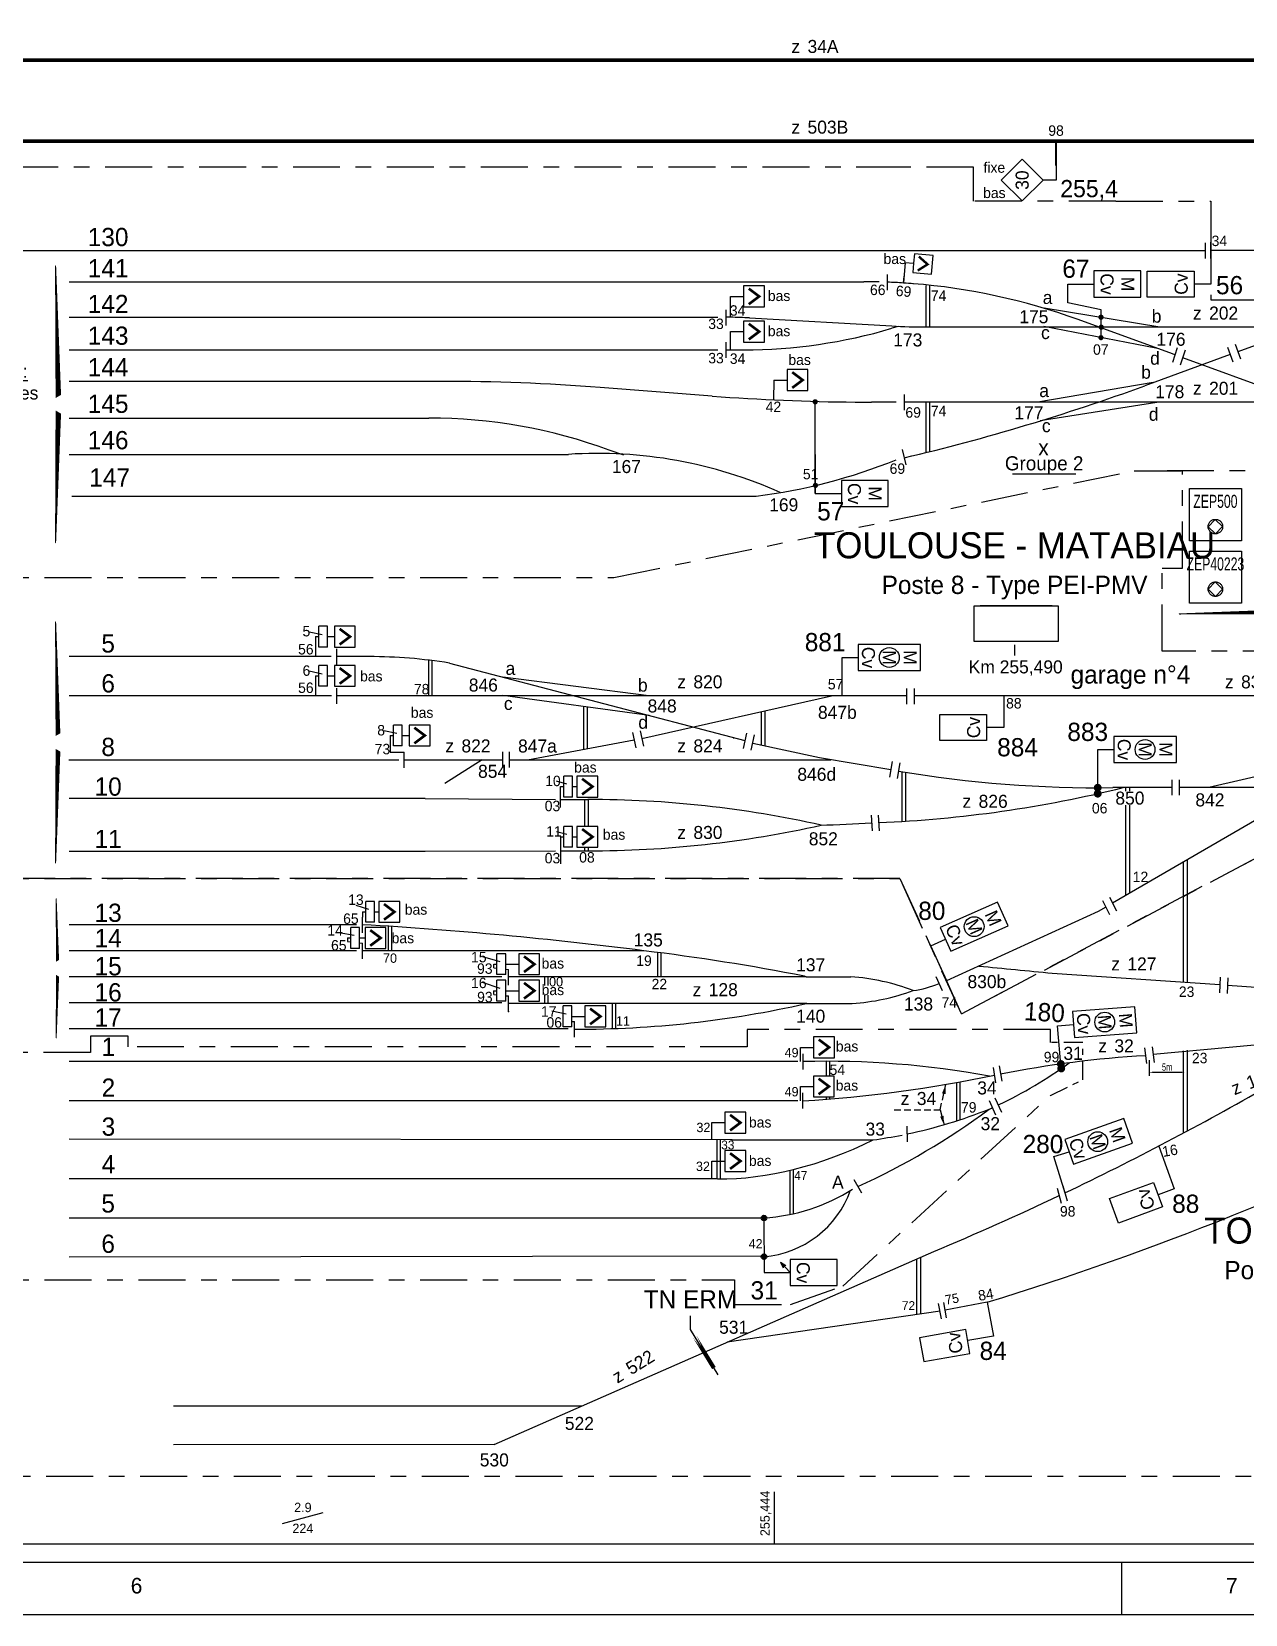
# Model space of a CAD drawing. Header units: metres. Extents: x 0 to 4410, y 0 to 594.
# Drawn here: x 1051 to 1283.7, y 0 to 303.5 of the extents above; entities that cross this region are included whole.
import ezdxf
from ezdxf.enums import TextEntityAlignment as Align

# ---------------------------------------------------------------- set-up
doc = ezdxf.new("R2010")
doc.units = ezdxf.units.M
doc.header["$PDSIZE"] = 1
for name, pattern in [('AXES', [36, 18, -6, 6, -6]), ('CACHE', [9.525, 6.35, -3.175]), ('CONTINU', [5000, 5000, 0])]:
    doc.linetypes.add(name, pattern=pattern)
doc.layers.get('DEFPOINTS').update_dxf_attribs({"linetype": 'CONTINU'})
for name, color, linetype in [('FORMAT', 7, 'Continuous'), ('PROFIL', 7, 'Continuous'), ('ptce', 7, 'CONTINU'), ('voies', 7, 'Continuous')]:
    doc.layers.add(name, color=color, linetype=linetype)
doc.layers.add('Pk invisible', color=250, linetype='Continuous', plot=False)
doc.styles.add('es_norme', font='es_isocp.shx')
doc.styles.add('ISO8C1', font='es_isocp.shx')
doc.styles.add('SIMPLEX', font='simplex', dxfattribs={"width": 0.7})
doc.dimstyles.get("Standard").update_dxf_attribs({"dimtxt": 0.18, "dimasz": 0.18, "dimexe": 0.18, "dimexo": 0.0625, "dimgap": 0.09, "dimtad": 0, "dimtih": 1, "dimtoh": 1, "dimdec": 4, "dimzin": 0, "dimdsep": 46, "dimtxsty": 'Standard', "dimcen": 0.09, "dimadec": 0, "dimazin": 0, "dimtfac": 1, "dimtdec": 4, "dimtofl": 0, "dimtmove": 0, "dimatfit": 3, "dimfxl": 1, "dimtolj": 1, "dimtzin": 0, "dimarcsym": 0})

# ---------------------------------------------------------------- blocks, each defined once
blk = doc.blocks.new('JOINT')
for p, q in [((-0.75, 1.5), (-0.75, -1.5)), ((0.75, 1.5), (0.75, -1.5))]:
    blk.add_line(p, q)
blk = doc.blocks.new('*D56')
at = {"layer": 'DEFPOINTS', "color": 0, "transparency": 16777216}
for p in [(1265.25, 106.39), (1272.14, 106.39), (1272.14, 103.94)]:
    blk.add_point(p, dxfattribs=at)
at = {"layer": 'Pk invisible', "color": 0, "lineweight": -2, "transparency": 16777216}
for p, q in [((1265.25, 106.29), (1265.25, 103.24)), ((1266.05, 103.94), (1271.34, 103.94))]:
    blk.add_line(p, q, dxfattribs=at)
at = {"layer": 'Pk invisible', "color": 0, "transparency": 16777216}
for points in [[(1266.05, 104.08), (1266.05, 103.81), (1265.25, 103.94)], [(1271.34, 104.08), (1271.34, 103.81), (1272.14, 103.94)]]:
    blk.add_solid(points, dxfattribs=at)
at = {"layer": 'Pk invisible', "color": 0, "transparency": 16777216, "insert": (1268.7, 104.94), "char_height": 1.4, "attachment_point": 5, "style": 'SIMPLEX'}
blk.add_mtext('\\A1;{\\Fc:/acad12/fonts/simplex;5m}', dxfattribs=at)
blk = doc.blocks.new('CHEVPH')
for p, q in [((-2, 6.5), (-2, 2.5)), ((2, 6.5), (-2, 6.5)), ((2, 2.5), (2, 6.5)), ((-2, 2.5), (0, 2.5)), ((0, 2.5), (2, 2.5)), ((0, 0), (0, 2.5))]:
    blk.add_line(p, q)
at = {"const_width": 0.5}
blk.add_lwpolyline([(-1.5, 3.5), (0, 5.5), (1.5, 3.5)], dxfattribs=at)
blk = doc.blocks.new('BAS')
at = {"linetype": 'CACHE', "style": 'ISO8C1'}
blk.add_text('bas', height=2, dxfattribs=at).set_placement((0, 0))
blk = doc.blocks.new('TIVD')
at = {"linetype": 'Continuous'}
for p, q in [((-4, 6.5), (0, 10.5)), ((0, 10.5), (4, 6.5)), ((0, 2.5), (-4, 6.5)), ((4, 6.5), (0, 2.5)), ((0, 0), (0, 2.5))]:
    blk.add_line(p, q, dxfattribs=at)
at = {"linetype": 'Continuous', "style": 'SIMPLEX', "width": 0.7}
blk.add_attdef('OOO', text='', height=2.5, dxfattribs=at).set_placement((0, 6.5), align=Align.MIDDLE)
blk = doc.blocks.new('nzone')
at = {"style": 'es_norme'}
blk.add_text('z', height=2.5, dxfattribs=at).set_placement((-1.78, 1.41))
blk.add_attdef('ZONE', (1.31, 1.41), '', height=2.5, dxfattribs=at)
blk = doc.blocks.new('FLSIG-DR')
at = {"linetype": 'Continuous'}
blk.add_lwpolyline([(2.12, -2.12, 0, 0.8, 0), (1.39, -1.39, 0, 0, 0), (0, 0, 0, 0, 0)], format="xyseb", dxfattribs=at)
blk = doc.blocks.new('zep')
for p, q in [((0, 10), (10, 10)), ((0, 0), (0, 10)), ((10, 10), (10, 0)), ((10, 0), (0, 0))]:
    blk.add_line(p, q)
at = {"linetype": 'CONTINU'}
blk.add_lwpolyline([(6.39, 2.72), (4.98, 4.09), (3.61, 2.68), (5.02, 1.31)], close=True, dxfattribs=at)
blk.add_circle((5, 2.7), 1.39, dxfattribs=at)
at = {"linetype": 'CONTINU', "style": 'ISO8C1', "width": 0.7}
blk.add_attdef('1L', text='', height=2.5, dxfattribs=at).set_placement((5, 6.29), align=Align.CENTER)
blk = doc.blocks.new('DECLIV1')
blk.add_line((-3.91, -1.05), (3.91, 1.05))
at = {"linetype": 'CONTINU', "style": 'ISO8C1', "flags": 1}
blk.add_attdef('PK', text='', height=1.8, dxfattribs=at).set_placement((0, 6.39), align=Align.MIDDLE)
at = {"color": 0, "linetype": 'Continuous', "style": 'ISO8C1'}
for tag, p in [('DECLI', (0, 2)), ('DISTANCE', (0, -2))]:
    blk.add_attdef(tag, text='', height=1.8, dxfattribs=at).set_placement(p, align=Align.MIDDLE)

msp = doc.modelspace()

# ---------------------------------------------------------------- hatches: boundary and pattern name
at = {"ltscale": 1.5}
h = msp.add_hatch(color=256, dxfattribs=at)
edge = h.paths.add_edge_path()
edge.add_arc((1191.411, 76.015), 0.521, 0, 360)
h = msp.add_hatch(color=256, dxfattribs=at)
edge = h.paths.add_edge_path()
edge.add_arc((1191.411, 68.583), 0.521, 0, 360)
h = msp.add_hatch(color=256)
h.paths.add_polyline_path([(1195.406, 66.712), (1195.611, 66.897), (1194.57, 67.544)])
h.paths.add_polyline_path([(1195.112, 66.445), (1195.406, 66.712), (1194.57, 67.544)])

# ---------------------------------------------------------------- linework, layer by layer
for p, q in [((1247.397, 277.804), (1247.397, 282.524)), ((1277.076, 261.063), (1277.076, 255.085)), ((1277.078, 262.349), (1277.078, 259.349)), ((1277.081, 260.008), (1277.081, 263.117)), ((1218.45, 259.242), (1220.092, 259.099)), ((1220.092, 259.099), (1219.945, 257.305)), ((1220.239, 260.893), (1220.092, 259.099)), ((1223.827, 260.599), (1220.239, 260.893)), ((1223.533, 257.011), (1223.827, 260.599)), ((1219.945, 257.305), (1223.533, 257.011)), ((1264.899, 252.585), (1264.899, 257.585)), ((1264.899, 257.585), (1273.899, 257.585)), ((1273.899, 257.585), (1273.899, 252.585)), ((1277.076, 255.085), (1273.899, 255.085)), ((1273.899, 252.585), (1264.899, 252.585)), ((1270.66, 242.883), (1269.729, 240.032)), ((1280.263, 242.991), (1281.316, 240.182)), ((1281.729, 243.541), (1282.782, 240.731)), ((1272.149, 242.397), (1271.217, 239.545)), ((1106.064, 185.482), (1106.064, 189.482)), ((1107.748, 185.482), (1107.748, 189.482)), ((1113.054, 189.482), (1109.054, 189.482)), ((1109.054, 189.482), (1109.054, 187.482)), ((1113.054, 185.482), (1113.054, 189.482)), ((1105.426, 187.482), (1106.064, 187.482)), ((1107.748, 187.482), (1109.054, 187.482)), ((1109.054, 187.482), (1109.054, 185.482)), ((1109.054, 185.482), (1113.054, 185.482)), ((1206.38, 183.484), (1209.458, 183.484)), ((1206.38, 176.157), (1206.38, 183.484)), ((1105.426, 179.956), (1106.064, 179.956)), ((1106.064, 177.956), (1106.064, 181.956)), ((1107.748, 177.956), (1107.748, 181.956)), ((1107.748, 179.956), (1109.054, 179.956)), ((1113.054, 181.956), (1109.054, 181.956)), ((1109.054, 181.956), (1109.054, 179.956)), ((1109.054, 179.956), (1109.054, 177.956)), ((1113.054, 177.956), (1113.054, 181.956)), ((1109.054, 177.956), (1113.054, 177.956)), ((1237.373, 176.157), (1237.373, 170.056)), ((1120.388, 166.525), (1120.388, 170.525)), ((1122.072, 166.525), (1122.072, 170.525)), ((1123.378, 170.525), (1123.378, 168.525)), ((1127.378, 170.525), (1123.378, 170.525)), ((1127.378, 166.525), (1127.378, 170.525)), ((1225.1, 172.556), (1234.1, 172.556)), ((1225.1, 167.556), (1225.1, 172.556)), ((1234.1, 172.556), (1234.1, 167.556)), ((1237.373, 170.056), (1234.1, 170.056)), ((1119.749, 168.525), (1120.388, 168.525)), ((1122.072, 168.525), (1123.378, 168.525)), ((1123.378, 168.525), (1123.378, 166.525)), ((1234.1, 167.556), (1225.1, 167.556)), ((1119.749, 165.312), (1122.398, 165.312)), ((1123.378, 166.525), (1127.378, 166.525)), ((1255.398, 165.837), (1258.475, 165.837)), ((1255.398, 157.372), (1255.398, 165.837)), ((1152.382, 158.73), (1153.018, 158.73)), ((1153.018, 156.73), (1153.018, 160.73)), ((1154.702, 156.73), (1154.702, 160.73)), ((1154.702, 158.73), (1155.538, 158.73)), ((1155.538, 160.728), (1155.538, 158.728)), ((1159.538, 160.728), (1155.538, 160.728)), ((1155.538, 158.728), (1155.538, 156.728)), ((1159.538, 156.728), (1159.538, 160.728)), ((1269.628, 160.055), (1269.628, 157.055)), ((1270.994, 160.055), (1270.994, 157.055)), ((1155.538, 156.728), (1159.538, 156.728)), ((1211.94, 153.27), (1212.126, 150.276)), ((1213.317, 153.231), (1213.503, 150.236)), ((1152.382, 149.087), (1153.018, 149.087)), ((1153.018, 147.087), (1153.018, 151.087)), ((1154.702, 147.087), (1154.702, 151.087)), ((1154.702, 149.087), (1155.538, 149.087)), ((1159.538, 151.085), (1155.538, 151.085)), ((1155.538, 151.085), (1155.538, 149.085)), ((1155.538, 149.085), (1155.538, 147.085)), ((1159.538, 147.085), (1159.538, 151.085)), ((1155.538, 147.085), (1159.538, 147.085)), ((1115.048, 132.708), (1115.048, 136.708)), ((1116.731, 132.708), (1116.731, 136.708)), ((1121.568, 136.706), (1117.568, 136.706)), ((1117.568, 136.706), (1117.568, 134.706)), ((1121.568, 132.706), (1121.568, 136.706)), ((1114.412, 134.708), (1115.048, 134.708)), ((1116.731, 134.708), (1117.568, 134.708)), ((1117.568, 134.706), (1117.568, 132.706)), ((1113.28, 132.247), (1058.188, 132.247)), ((1113.28, 132.247), (1108.618, 132.247)), ((1112.21, 127.708), (1112.21, 131.708)), ((1113.893, 127.708), (1113.893, 131.708)), ((1114.916, 131.708), (1114.916, 129.708)), ((1118.916, 131.708), (1114.916, 131.708)), ((1117.568, 132.706), (1121.568, 132.706)), ((1118.916, 127.708), (1118.916, 131.708)), ((1111.574, 129.708), (1112.21, 129.708)), ((1113.893, 129.708), (1114.916, 129.708)), ((1114.916, 129.708), (1114.916, 127.708)), ((1114.916, 127.708), (1118.916, 127.708)), ((1223.422, 128.175), (1226.227, 129.441)), ((1226.437, 121.497), (1223.422, 128.175)), ((1113.28, 127.262), (1058.188, 127.235)), ((1136.428, 127.247), (1114.415, 127.247)), ((1168.398, 127.247), (1125.914, 127.247)), ((1168.398, 127.247), (1139.128, 127.247)), ((1140.22, 122.671), (1140.22, 126.671)), ((1141.903, 122.671), (1141.903, 126.671)), ((1141.903, 124.671), (1144.403, 124.671)), ((1144.403, 126.671), (1144.403, 124.671)), ((1148.403, 126.671), (1144.403, 126.671)), ((1144.403, 124.671), (1144.403, 122.671)), ((1148.403, 122.671), (1148.403, 126.671)), ((1141.16, 122.247), (1058.188, 122.247)), ((1141.16, 122.247), (1138.917, 122.247)), ((1140.22, 117.583), (1140.22, 121.583)), ((1141.903, 117.583), (1141.903, 121.583)), ((1199.484, 122.271), (1142.437, 122.271)), ((1199.484, 122.271), (1142.437, 122.271)), ((1144.403, 122.671), (1148.403, 122.671)), ((1144.403, 121.583), (1144.403, 119.583)), ((1148.403, 121.583), (1144.403, 121.583)), ((1148.403, 117.583), (1148.403, 121.583)), ((1139.584, 119.583), (1140.22, 119.583)), ((1141.903, 119.583), (1144.403, 119.583)), ((1144.403, 119.583), (1144.403, 117.583)), ((1141.16, 117.248), (1058.188, 117.248)), ((1144.403, 117.583), (1148.403, 117.583)), ((1152.888, 112.661), (1152.888, 116.661)), ((1154.571, 112.661), (1154.571, 116.661)), ((1247.693, 112.833), (1250.757, 113.111)), ((1248.408, 104.667), (1247.693, 112.833)), ((1153.866, 112.249), (1058.188, 112.249)), ((1198.411, 105.982), (1198.411, 108.729)), ((1197.911, 105.982), (1058.188, 105.982)), ((1235.359, 104.882), (1235.793, 101.913)), ((1236.503, 105.199), (1236.997, 102.24)), ((1198.381, 98.482), (1198.381, 101.229)), ((1197.881, 98.482), (1058.188, 98.482)), ((1234.612, 98.538), (1235.809, 95.787)), ((1235.684, 99.036), (1236.936, 96.31)), ((1181.411, 90.984), (1181.411, 94.284)), ((1185.293, 90.982), (1058.188, 91.093)), ((1246.974, 87.784), (1249.911, 88.703)), ((1267.095, 89.794), (1270.038, 81.585)), ((1181.411, 83.482), (1181.411, 86.924)), ((1249.163, 80.791), (1246.974, 87.784)), ((1182.491, 83.482), (1058.188, 83.482)), ((1248.692, 82.198), (1249.55, 79.323)), ((1257.65, 79.735), (1266.107, 82.814)), ((1266.107, 82.814), (1267.818, 78.116)), ((1247.596, 81.741), (1248.396, 78.85)), ((1259.361, 75.037), (1257.65, 79.735)), ((1270.038, 81.585), (1266.962, 80.465)), ((1190.803, 75.982), (1058.188, 75.982)), ((1267.818, 78.116), (1259.361, 75.037)), ((1191.429, 68.685), (1058.188, 68.519)), ((1194.57, 67.544), (1195.112, 66.445)), ((1194.57, 67.544), (1195.611, 66.897)), ((1156.465, 39.943), (1078.188, 39.943)), ((1139.695, 32.578), (1078.188, 32.487))]:
    msp.add_line(p, q)
at = {"linetype": 'Continuous'}
for p, q in [((1247.407, 282.524), (1247.407, 275.024)), ((948.411, 261.527), (1276.083, 261.527)), ((1276.083, 260.014), (1276.083, 263.014)), ((1277.083, 261.589), (1301.662, 261.589)), ((1218.45, 259.242), (1218.178, 255.309)), ((1058.188, 255.538), (1210.536, 255.538)), ((1215.106, 253.947), (1215.106, 256.947)), ((1218.175, 255.295), (1218.278, 256.582)), ((1218.178, 255.304), (1218.178, 255.295)), ((1249.682, 251.496), (1249.682, 255.101)), ((1249.682, 255.101), (1254.682, 255.101)), ((1184.177, 247.157), (1184.177, 250.157)), ((1184.996, 248.725), (1184.996, 250.031)), ((1267.281, 246.852), (1245.13, 250.446)), ((1256.041, 250.12), (1249.682, 251.496)), ((1256.056, 244.811), (1256.056, 250.125)), ((1058.188, 248.744), (1182.577, 248.744)), ((1188.626, 248.587), (1215.898, 247.058)), ((1217.148, 246.967), (1215.939, 246.608)), ((1222.616, 246.87), (1295.936, 246.87)), ((1266.888, 242.706), (1245.045, 246.951)), ((1269.739, 241.683), (1251.627, 248.284)), ((1295.185, 246.858), (1282.26, 242.123)), ((1184.177, 240.955), (1184.177, 243.955)), ((1184.996, 242.48), (1184.996, 243.84)), ((1184.996, 242.48), (1184.996, 243.786)), ((1058.188, 242.48), (1182.577, 242.48)), ((1184.177, 242.48), (1184.996, 242.48)), ((1184.996, 242.48), (1187.502, 242.48)), ((1280.79, 241.585), (1264.443, 235.597)), ((1270.212, 241.51), (1269.739, 241.683)), ((1295.085, 232.445), (1271.684, 240.974)), ((1129.49, 236.428), (1058.188, 236.428)), ((1181.465, 233.619), (1160.027, 235.261)), ((1193.33, 236.687), (1193.233, 232.892)), ((1218.331, 230.925), (1218.331, 233.925)), ((1266.039, 236.202), (1243.929, 232.461)), ((1201.249, 214.911), (1201.249, 232.48)), ((1216.731, 232.452), (1212.001, 232.452)), ((1295.686, 232.452), (1218.331, 232.452)), ((1266.731, 232.396), (1244.34, 228.882)), ((1058.188, 229.407), (1127.15, 229.407)), ((1058.188, 222.441), (1153.931, 222.441)), ((1164.546, 222.253), (1161.727, 223.239)), ((1217.932, 223.371), (1218.617, 220.45)), ((1239.043, 218.72), (1251.172, 218.72)), ((1200.327, 217.982), (1200.327, 217.982)), ((1058.702, 214.437), (1189.897, 214.437)), ((1231.697, 193.411), (1247.787, 193.411)), ((1231.697, 186.567), (1231.697, 193.411)), ((1246.638, 193.411), (1232.846, 193.411)), ((1247.787, 193.411), (1247.787, 186.567)), ((1106.689, 187.842), (1104.179, 188.373)), ((1107.748, 189.482), (1106.064, 189.482)), ((1105.426, 187.482), (1105.426, 183.657)), ((1107.748, 185.482), (1106.064, 185.482)), ((1109.508, 182.135), (1109.508, 185.135)), ((1247.787, 186.567), (1231.697, 186.567)), ((1239.436, 185.911), (1239.436, 183.873)), ((1108.444, 183.657), (1058.188, 183.657)), ((1115.734, 183.657), (1109.552, 183.657)), ((1131.135, 182.407), (1187.758, 167.58)), ((1106.689, 180.316), (1104.179, 180.846)), ((1105.426, 179.956), (1105.426, 176.13)), ((1107.748, 181.956), (1106.064, 181.956)), ((1169.313, 176.161), (1141.363, 179.724)), ((1108.488, 176.157), (1058.188, 176.157)), ((1107.748, 177.956), (1106.064, 177.956)), ((1218.703, 176.157), (1109.497, 176.157)), ((1109.508, 174.608), (1109.508, 177.608)), ((1109.508, 174.608), (1109.508, 177.608)), ((1169.398, 172.387), (1141.363, 176.168)), ((1218.703, 176.157), (1164.1, 176.157)), ((1167.991, 167.937), (1204.354, 176.157)), ((1167.991, 167.937), (1204.354, 176.157)), ((1289.153, 176.157), (1220.238, 176.157)), ((1122.072, 170.525), (1120.388, 170.525)), ((1121.013, 168.885), (1118.503, 169.415)), ((1119.749, 168.525), (1119.749, 165.312)), ((1146.049, 163.872), (1166.515, 167.664)), ((1185.571, 168.035), (1185.605, 168.027)), ((1314.023, 168.762), (1258.246, 136.39)), ((1122.072, 166.525), (1120.388, 166.525)), ((1122.409, 162.323), (1122.409, 165.323)), ((1122.409, 162.323), (1122.409, 165.323)), ((1137.389, 163.89), (1130.252, 159.296)), ((1141.311, 162.371), (1141.311, 165.371)), ((1142.619, 162.371), (1142.619, 165.371)), ((1309.591, 166.189), (1276.728, 158.559)), ((1058.127, 163.868), (1121.378, 163.871)), ((1122.409, 163.871), (1141.311, 163.871)), ((1122.409, 163.871), (1141.311, 163.871)), ((1142.619, 163.871), (1204.256, 163.871)), ((1173.438, 163.871), (1204.256, 163.871)), ((1153.643, 159.186), (1151.631, 159.752)), ((1152.382, 154.724), (1152.382, 158.73)), ((1154.702, 160.73), (1153.018, 160.73)), ((1269.628, 158.527), (1258.29, 158.527)), ((1313.693, 158.527), (1271.005, 158.527)), ((1126.42, 156.455), (1151.455, 156.278)), ((1152.382, 156.274), (1157.627, 156.244)), ((1154.702, 156.73), (1153.018, 156.73)), ((1153.643, 149.544), (1151.633, 150.074)), ((1152.382, 149.087), (1152.382, 143.934)), ((1154.702, 151.087), (1153.018, 151.087)), ((1126.42, 146.353), (1151.455, 146.386)), ((1126.42, 146.353), (1151.455, 146.386)), ((1152.382, 146.39), (1157.627, 146.42)), ((1154.702, 147.087), (1153.018, 147.087)), ((1157.063, 146.391), (1157.063, 147.068)), ((1157.767, 146.392), (1157.767, 147.068)), ((1116.731, 136.708), (1115.048, 136.708)), ((1115.673, 135.164), (1113.231, 135.924)), ((1114.412, 134.708), (1114.415, 133.702)), ((1114.415, 130.702), (1114.415, 133.702)), ((1256.946, 135.635), (1255.483, 134.786)), ((1112.835, 130.164), (1109.939, 130.694)), ((1113.893, 131.708), (1112.21, 131.708)), ((1116.731, 132.708), (1115.048, 132.708)), ((1111.574, 129.708), (1111.585, 129.007)), ((1113.893, 127.708), (1112.21, 127.708)), ((1114.415, 125.702), (1114.415, 128.702)), ((1140.845, 125.127), (1137.519, 126.056)), ((1139.595, 123.97), (1139.595, 124.67)), ((1139.595, 124.67), (1140.22, 124.67)), ((1141.903, 126.671), (1140.22, 126.671)), ((1141.903, 122.671), (1140.22, 122.671)), ((1141.903, 121.583), (1140.22, 121.583)), ((1142.426, 120.665), (1142.426, 123.665)), ((1199.484, 122.271), (1199.16, 122.364)), ((1199.484, 122.271), (1199.16, 122.364)), ((1199.485, 122.268), (1208.089, 122.268)), ((1246.693, 122.961), (1278.798, 120.75)), ((1140.845, 120.04), (1137.458, 121.132)), ((1139.595, 118.883), (1139.595, 119.583)), ((1142.426, 115.577), (1142.426, 118.577)), ((1280.295, 120.647), (1325.236, 117.553)), ((1141.903, 117.583), (1140.22, 117.583)), ((1199.602, 117.124), (1142.426, 117.124)), ((1199.602, 117.124), (1142.426, 117.124)), ((1153.513, 115.118), (1150.76, 115.648)), ((1154.571, 116.661), (1152.888, 116.661)), ((1199.578, 117.145), (1208.325, 117.145)), ((1154.571, 112.661), (1152.888, 112.661)), ((1155.093, 110.656), (1155.093, 113.656)), ((1305.706, 111.059), (1266.04, 107.342)), ((1139.695, 32.578), (1223.974, 69.591)), ((1225.178, 58.128), (1184.334, 52.182)), ((1225.447, 56.683), (1224.898, 59.632)), ((1226.43, 56.866), (1225.881, 59.815)), ((1234.217, 59.869), (1226.16, 58.317)), ((1182.609, 45.919), (1177.312, 54.603))]:
    msp.add_line(p, q, dxfattribs=at)
at = {"linetype": 'CONTINU'}
for p, q in [((1198.911, 104.482), (1198.911, 107.482)), ((1198.881, 96.982), (1198.881, 99.982)), ((1218.905, 90.584), (1218.84, 93.583)), ((1185.293, 90.982), (1185.267, 90.982)), ((1185.267, 90.982), (1212.348, 90.982)), ((1210.143, 80.734), (1208.679, 83.352))]:
    msp.add_line(p, q, dxfattribs=at)
at = {"linetype": 'CACHE', "ltscale": 0.2}
for p, q in [((1225.199, 96.752), (1226.284, 101.617)), ((1216.387, 96.752), (1225.199, 96.752)), ((1225.199, 96.752), (1225.933, 93.895))]:
    msp.add_line(p, q, dxfattribs=at)
at = {"ltscale": 1.5}
msp.add_line((1196.432, 65.526), (1194.57, 67.544), dxfattribs=at)
at = {"linetype": 'AXES'}
msp.add_line((1177.312, 54.603), (1177.312, 57.212), dxfattribs=at)
for points, const_width in [([(971.911, 298), (1339.411, 298)], 0.7), ([(973.411, 282.524), (1299.785, 282.524)], 0.7), ([(1221.099, 260.371), (1222.783, 258.879), (1220.878, 257.68)], 0.45), ([(1110.054, 188.982), (1112.054, 187.482), (1110.054, 185.982)], 0.5), ([(1110.054, 181.456), (1112.054, 179.956), (1110.054, 178.456)], 0.5), ([(1124.378, 170.025), (1126.378, 168.525), (1124.378, 167.025)], 0.5), ([(1156.538, 160.228), (1158.538, 158.728), (1156.538, 157.228)], 0.5), ([(1156.538, 150.585), (1158.538, 149.085), (1156.538, 147.585)], 0.5), ([(1118.568, 136.206), (1120.568, 134.706), (1118.568, 133.206)], 0.5), ([(1115.916, 131.208), (1117.916, 129.708), (1115.916, 128.208)], 0.5), ([(1145.403, 126.171), (1147.403, 124.671), (1145.403, 123.171)], 0.5), ([(1145.403, 121.083), (1147.403, 119.583), (1145.403, 118.083)], 0.5)]:
    msp.add_lwpolyline(points, dxfattribs=dict(const_width=const_width))
at = {"linetype": 'AXES', "ltscale": 0.5}
for points in [[(1258.865, 271.01), (1258.865, 271.01), (1231.585, 271.01), (1231.585, 277.525), (1218.114, 277.525), (1218.114, 277.525), (877.045, 277.525), (877.045, 212.156)], [(1258.865, 271.01), (1277.083, 271.01), (1277.083, 252.051), (1298.317, 252.051), (1298.317, 236.67), (1295.686, 236.67), (1295.686, 219.295), (1267.935, 219.295)], [(1993.417, 229.198), (1683.445, 229.198), (1683.445, 158.298), (1640.921, 158.298), (1640.921, 229.198), (1547.311, 229.198), (1350.796, 105.258), (1350.796, 26.431), (945.479, 26.431)], [(945.479, 198.825), (1162.603, 198.825), (1262.409, 219.295), (1271.627, 219.295)], [(1310.204, 184.672), (1267.744, 184.672), (1267.744, 200.593), (1271.627, 200.593), (1271.627, 219.295)], [(945.479, 141.105), (1217.483, 141.105), (1229.254, 115.143), (1291.295, 147.955), (1395.368, 148.583), (1426.816, 166.286)], [(1395.368, 148.583), (1395.368, 148.583), (1291.295, 147.955), (1229.254, 115.143), (1217.483, 141.105), (945.479, 141.105)], [(1246.326, 109.682), (1246.326, 112.175), (1188.205, 112.175), (1188.205, 108.807), (1069.506, 108.807), (1069.506, 110.897), (1062.302, 110.897), (1062.302, 107.762), (945.479, 107.762)], [(945.479, 64.176), (1185.767, 64.176), (1185.767, 59.438), (1196.475, 59.438), (1206.5, 62.924), (1246.326, 99.503)]]:
    msp.add_lwpolyline(points, dxfattribs=at)
at = {"linetype": 'Continuous'}
for points in [[(1254.682, 252.601), (1263.682, 252.601), (1263.682, 257.601), (1254.682, 257.601)], [(1206.249, 212.411), (1215.249, 212.411), (1215.249, 217.411), (1206.249, 217.411)], [(1209.44, 180.984), (1221.44, 180.984), (1221.44, 185.984), (1209.44, 185.984)], [(1258.475, 163.337), (1270.475, 163.337), (1270.475, 168.337), (1258.475, 168.337)], [(1227.241, 127.156), (1238.209, 132.026), (1236.18, 136.596), (1225.212, 131.726)], [(1250.95, 110.618), (1262.914, 111.541), (1262.53, 116.526), (1250.565, 115.604)], [(1250.742, 86.345), (1262.059, 90.335), (1260.397, 95.051), (1249.08, 91.061)], [(1230.11, 54.607), (1221.246, 53.052), (1222.044, 48.469), (1230.909, 50.024)]]:
    msp.add_lwpolyline(points, close=True, dxfattribs=at)
for points, const_width in [([(1255.777, 248.739, 1), (1256.277, 248.739, 1)], 0.5), ([(1255.82, 246.83, 1), (1256.32, 246.83, 1)], 0.5), ([(1255.777, 244.82, 1), (1256.277, 244.82, 1)], 0.5), ([(1201.477, 232.513, -1), (1200.977, 232.513, -1)], 0.5), ([(1201.52, 216.495, -1), (1201.02, 216.495, -1)], 0.5), ([(1255.023, 158.51, 1), (1255.773, 158.51, 1)], 0.75), ([(1255.023, 157.372, 1), (1255.773, 157.372, 1)], 0.75), ([(1247.957, 105.533, 1), (1248.707, 105.533, 1)], 0.75), ([(1248.033, 104.667, 1), (1248.783, 104.667, 1)], 0.75)]:
    msp.add_lwpolyline(points, format="xyb", close=True, dxfattribs=dict(at, const_width=const_width))
for points in [[(1201.249, 222.411), (1201.249, 214.911), (1206.249, 214.911)], [(1255.483, 134.786), (1226.394, 121.466)], [(1111.585, 129.007), (1112.21, 128.939)], [(1113.893, 128.758), (1114.415, 128.702)], [(1139.595, 123.97), (1140.22, 123.903)], [(1141.903, 123.721), (1142.426, 123.665)], [(1139.595, 118.883), (1140.22, 118.816)], [(1141.903, 118.634), (1142.426, 118.578)], [(1154.571, 113.712), (1155.093, 113.656)], [(1234.217, 59.869), (1235.402, 53.35), (1230.477, 52.486)]]:
    msp.add_lwpolyline(points, dxfattribs=at)
msp.add_lwpolyline([(1269.469, 194.426, 0, 0, 0), (1270.969, 191.828, 0.2, 1.2, 0), (1299.686, 192.428, 0, 0, 0), (1301.186, 189.83, 0, 0, 0), (1302.686, 192.428, 1.2, 0.2, 0), (1331.402, 191.828, 0, 0, 0), (1332.902, 194.426, 0, 0, 0)], format="xyseb", dxfattribs=at)
for points in [[(1189.274, 167.068), (1202.038, 164.322), (1215.714, 161.99)], [(1126.42, 156.455), (1058.188, 156.455)], [(1058.188, 146.353), (1126.42, 146.353)]]:
    msp.add_lwpolyline(points)
at = {"linetype": 'AXES', "ltscale": 0.2}
msp.add_lwpolyline([(1246.326, 99.503), (1252.512, 102.469), (1252.512, 109.682), (1246.326, 109.682)], dxfattribs=at)
at = {"linetype": 'CACHE'}
for points in [[(1226.284, 101.617, 0, 0.7, 0), (1225.874, 99.83, 0.7, 0.7, 0)], [(1225.933, 93.895, 0, 0.7, 0), (1225.515, 95.524, 0.7, 0.7, 0)]]:
    msp.add_lwpolyline(points, format="xyseb", dxfattribs=at)
at = {"linetype": 'CONTINU', "ltscale": 0.5}
msp.add_lwpolyline([(1191.411, 76.015), (1191.437, 65.531), (1196.437, 65.531)], dxfattribs=at)
msp.add_lwpolyline([(1196.437, 63.031), (1205.437, 63.031), (1205.437, 68.031), (1196.437, 68.031)], close=True, dxfattribs=at)
at = {"linetype": 'Continuous', "const_width": 0.8}
msp.add_lwpolyline([(1178.116, 53.286), (1181.805, 47.237), (1178.116, 53.286)], dxfattribs=at)
at = {"linetype": 'Continuous'}
for centre in [(1215.44, 183.484), (1264.475, 165.837), (1231.711, 131.876), (1256.739, 113.572), (1255.4, 90.638)]:
    msp.add_circle(centre, 1.9, dxfattribs=at)
at = {"ltscale": 1.5}
for centre in [(1191.411, 76.015), (1191.411, 68.583)]:
    msp.add_circle(centre, 0.521, dxfattribs=at)
at = {"linetype": 'Continuous'}
for centre, radius, start, end in [((1210.536, 135.538), 120, 88.58198, 90), ((1210.536, 135.538), 120, 86.34908, 87.81765), ((1167.884, -498.597), 755.568, 86.036938, 86.183347), ((1210.536, 135.538), 120, 69.97521, 85.50392), ((1183.028, 148.744), 100, 88.87218, 89.34146), ((1183.028, 148.744), 100, 86.79098, 88.87218), ((1187.502, 342.48), 100, 270, 286.52078), ((1222.616, 366.87), 120, 266.79098, 270), ((1129.49, -163.572), 400, 85.62173, 90), ((1124.375, 619.3), 408.469, 283.29459, 290.05424), ((1212.001, 632.452), 400, 265.62173, 269.55264), ((1212.001, 632.452), 400, 269.55264, 269.96505), ((1212.001, 632.452), 400, 269.96505, 270), ((1127.15, 129.407), 100, 69.77133, 90), ((1159.437, 136.738), 85.88, 65.87022, 93.67578), ((1177.005, 319.268), 105.621, 277.01111, 292.11357), ((1115.752, 88.355), 95.301, 80.71136, 90.01062), ((1255.521, 389.086), 230.576, 260.43766, 270.68811), ((1203.947, 385.783), 234.134, 272.31458, 283.92871), ((1157.948, -47.327), 203.571, 77.38763, 90.09038), ((1157.948, -47.327), 203.571, 77.38763, 90.09038), ((1193.533, 443.642), 292.446, 271.70856, 273.62681), ((1157.948, 349.991), 203.571, 269.90962, 282.61237), ((1157.948, 349.991), 203.571, 269.90962, 282.61237), ((1068.032, -662.444), 796.044, 82.756825, 86.659655), ((1118.146, -288.618), 418.891, 78.84864, 83.10991), ((1118.146, -288.618), 418.891, 78.84864, 83.10991), ((1205.061, 80.49), 41.887, 69.08119, 85.85409), ((1857.633, 6581.174), 6487.047, 264.4709437, 264.5959621), ((1205.657, 158.658), 41.599, 273.67799, 290.19413), ((1155.684, 309.863), 197.653, 269.81515, 282.80338), ((1155.684, 309.863), 197.653, 269.81515, 282.80338), ((1007.112, 588.565), 562.462, 295.48251, 299.95519), ((1064.727, 614.567), 580.014, 286.990749, 296.831551), ((1189.768, 87.929), 19.415, 274.85528, 340.08198), ((1007.112, 588.565), 562.462, 292.67841, 295.35771)]:
    msp.add_arc(centre, radius, start, end, dxfattribs=at)
for centre, radius, start, end in [((1217.515, 138.509), 19.058, 277.54404, 293.03951), ((1276.034, -94.048), 201.494, 93.26553, 101.23593), ((1203.599, -64.457), 170.504, 79.51584, 91.57553), ((1200.089, 174.286), 84.743, 295.3041, 306.02472), ((1200.089, 174.286), 84.743, 294.03395, 294.48458), ((1152.357, 207.651), 137.959, 294.42884, 306.59584), ((1189.154, 111.768), 35.824, 273.61192, 302.50179)]:
    msp.add_arc(centre, radius, start, end)
for centre, major_axis, ratio, start_param, end_param in [((1214.142, 200.177), (153.626, 31.461), 0.6320637, 4.4849888, 4.7224771), ((1192.976, 209.852), (-29.745, 116.835), 0.887997, 3.1046815, 3.2583376), ((1192.976, 209.852), (-29.745, 116.835), 0.887997, 3.0428493, 3.0951909), ((1204.286, 165.245), (45.695, 75.295), 0.6975002, 3.5391801, 3.9736891)]:
    msp.add_ellipse(centre, major_axis=major_axis, ratio=ratio, start_param=start_param, end_param=end_param)
at = {"linetype": 'ByBlock'}
msp.add_point((1142.426, 115.577), dxfattribs=at)
at = {"layer": 'FORMAT', "linetype": 'Continuous', "ltscale": 0.8}
msp.add_line((1260, 0), (1260, 10), dxfattribs=at)
for points in [[(0, 0), (4410, 0), (4410, 594), (0, 594)], [(10, 10), (4400, 10), (4400, 584), (10, 584)]]:
    msp.add_lwpolyline(points, close=True, dxfattribs=at)
at = {"layer": 'Pk invisible', "linetype": 'Continuous'}
for p, q in [((1222.476, 246.87), (1222.476, 254.832)), ((1223.18, 246.87), (1223.18, 254.832)), ((1222.476, 222.786), (1222.476, 232.452)), ((1223.18, 222.961), (1223.18, 232.452)), ((1127.17, 176.157), (1127.17, 182.97)), ((1127.809, 176.157), (1127.809, 182.891)), ((1156.886, 165.879), (1156.886, 174.075)), ((1157.589, 166.01), (1157.589, 173.98)), ((1190.908, 166.78), (1190.908, 173.117)), ((1191.611, 166.634), (1191.611, 173.276)), ((1217.935, 152.032), (1217.935, 161.594)), ((1218.639, 152.084), (1218.639, 161.479)), ((1260.774, 157.861), (1260.774, 158.527)), ((1261.539, 157.861), (1261.539, 158.527)), ((1157.063, 151.068), (1157.063, 156.247)), ((1157.767, 151.068), (1157.767, 156.244)), ((1260.774, 137.857), (1260.774, 155.145)), ((1261.539, 138.301), (1261.539, 155.145)), ((1271.819, 121.231), (1271.819, 144.267)), ((1272.585, 121.178), (1272.585, 144.712)), ((1119.398, 127.247), (1119.398, 131.941)), ((1120.037, 127.247), (1120.037, 131.899)), ((1171.034, 122.271), (1171.034, 126.921)), ((1171.673, 122.271), (1171.673, 126.841)), ((1149.396, 120.616), (1149.396, 122.271)), ((1150.035, 120.616), (1150.035, 122.271)), ((1149.396, 117.124), (1149.396, 118.741)), ((1150.035, 117.124), (1150.035, 118.741)), ((1162.374, 112.331), (1162.367, 117.124)), ((1163.01, 112.354), (1163.005, 117.124)), ((1271.819, 92.285), (1271.819, 108.074)), ((1272.585, 92.695), (1272.585, 108.168)), ((1203.411, 103.229), (1203.411, 106.047)), ((1204.05, 103.229), (1204.05, 106.046)), ((1228.411, 94.656), (1228.411, 101.992)), ((1229.05, 94.864), (1229.05, 102.109)), ((1203.411, 98.783), (1203.411, 99.229)), ((1204.05, 98.833), (1204.05, 99.229)), ((1182.411, 83.482), (1182.411, 90.987)), ((1183.05, 83.483), (1183.05, 90.987)), ((1196.411, 76.686), (1196.411, 85.149)), ((1197.05, 76.825), (1197.05, 85.304)), ((1220.747, 57.483), (1220.747, 68.174)), ((1221.513, 57.594), (1221.513, 68.51))]:
    msp.add_line(p, q, dxfattribs=at)
at = {"layer": 'PROFIL', "linetype": 'Continuous'}
for p, q in [((1193.407, 13.5), (1193.407, 23.5)), ((141.967, 13.5), (2552.917, 13.5))]:
    msp.add_line(p, q, dxfattribs=at)
at = {"layer": 'ptce', "linetype": 'Continuous'}
for p, q in [((1184.996, 248.725), (1184.996, 252.725)), ((1184.996, 242.48), (1184.996, 245.98))]:
    msp.add_line(p, q, dxfattribs=at)
for points in [[(1058.188, 203.932, 0, 0, 0), (1055.59, 205.432, 0.2, 1.064, 0), (1056.122, 230.544, 0, 0, 0), (1053.524, 232.044, 0, 0, 0), (1056.122, 233.544, 1.064, 0.2, 0), (1055.59, 258.656, 0, 0, 0), (1058.188, 260.156, 0, 0, 0)], [(1058.188, 142.503, 0, 0, 0), (1055.59, 144.003, 0.2, 0.928, 0), (1056.054, 165.697, 0, 0, 0), (1053.456, 167.197, 0, 0, 0), (1056.054, 168.697, 0.928, 0.2, 0), (1055.59, 190.391, 0, 0, 0), (1058.188, 191.891, 0, 0, 0)], [(1058.188, 109.046, 0, 0, 0), (1055.694, 110.486, 0.2, 0.576, 0), (1055.982, 122.445, 0, 0, 0), (1053.488, 123.885, 0, 0, 0), (1055.982, 125.325, 0.576, 0.2, 0), (1055.694, 137.284, 0, 0, 0), (1058.188, 138.723, 0, 0, 0)]]:
    msp.add_lwpolyline(points, format="xyseb", dxfattribs=at)
at = {"layer": 'voies', "linetype": 'Continuous'}
msp.add_line((1277.083, 260.014), (1277.083, 263.014), dxfattribs=at)

# ---------------------------------------------------------------- block references
for p, values in [((1198.449, 298), {'ZONE': '34A'}), ((1198.449, 282.524), {'ZONE': '503B'}), ((1275.441, 246.87), {'ZONE': '202'}), ((1275.441, 232.452), {'ZONE': '201'}), ((1176.565, 176.157), {'ZONE': '820'}), ((1281.571, 176.157), {'ZONE': '832'}), ((1132.098, 163.871), {'ZONE': '822'}), ((1176.565, 163.871), {'ZONE': '824'}), ((1231.25, 153.246), {'ZONE': '826'}), ((1176.565, 147.273), {'ZONE': '830'}), ((1259.764, 122.061), {'ZONE': '127'}), ((1179.504, 117.124), {'ZONE': '128'}), ((1257.283, 106.346), {'ZONE': '32'}), ((1219.401, 96.261), {'ZONE': '34'})]:
    msp.add_blockref('nzone', p).add_auto_attribs(values)
ref = msp.add_blockref('TIVD', (1247.407, 275.024), dxfattribs=dict(rotation=90))
ref.add_attrib('OOO', '30', dxfattribs={"linetype": 'CONTINU', "height": 2.5, "rotation": 90, "style": 'es_norme'}).set_placement((1240.907, 275.024), align=Align.MIDDLE)
at = {"linetype": 'Continuous'}
for p in [(1214.333, 258.931), (1196.088, 239.567)]:
    msp.add_blockref('BAS', p, dxfattribs=at)
for name, p, rotation in [('CHEVPH', (1193.33, 236.687), 270), ('FLSIG-DR', (1209.458, 183.484), 259.2658612433091), ('FLSIG-DR', (1209.458, 183.484), 290.7382905988866), ('FLSIG-DR', (1258.475, 165.837), 259.2658612433091), ('FLSIG-DR', (1258.475, 165.837), 290.7382905988866), ('CHEVPH', (1154.571, 114.661), 270)]:
    msp.add_blockref(name, p, dxfattribs=dict(at, rotation=rotation))
at = {"linetype": 'Continuous', "xscale": -1}
for rotation in [280.7341387566902, 249.2617094011128]:
    msp.add_blockref('FLSIG-DR', (1206.249, 214.911), dxfattribs=dict(at, rotation=rotation))
at = {"linetype": 'Continuous'}
for p, values in [((1272.962, 205.887), {'1L': 'ZEP500'}), ((1272.962, 193.887), {'1L': 'ZEP40223'})]:
    msp.add_blockref('zep', p, dxfattribs=at).add_auto_attribs(values)
for name, p in [('JOINT', (1219.469, 176.048)), ('BAS', (1205.19, 107.926)), ('BAS', (1205.16, 100.426)), ('BAS', (1188.524, 93.358)), ('BAS', (1188.524, 85.999))]:
    msp.add_blockref(name, p)
at = {"xscale": -1}
for p, rotation in [((1167.258, 167.779), 12.54326690974119), ((1257.663, 135.88), 26.84753288752429), ((1225.659, 121.275), 23.90440398341273)]:
    msp.add_blockref('JOINT', p, dxfattribs=dict(at, rotation=rotation))
for name, p, rotation in [('JOINT', (1188.478, 167.362), 347.4567330902588), ('JOINT', (1216.489, 161.906), 350.0196730115636), ('JOINT', (1279.542, 120.617), 357.0550185718052), ('CHEVPH', (1198.411, 108.729), 270), ('JOINT', (1265.3, 107.213), 7.209288568268742), ('CHEVPH', (1198.381, 101.229), 270), ('CHEVPH', (1181.411, 94.284), 270), ('CHEVPH', (1181.411, 86.924), 270)]:
    msp.add_blockref(name, p, dxfattribs=dict(rotation=rotation))
for p, rotation, values in [((1283.772, 98.856), 21.126409526137, {'ZONE': '180'}), ((1165.565, 43.939), 31.67898717474644, {'ZONE': '522'})]:
    msp.add_blockref('nzone', p, dxfattribs=dict(rotation=rotation)).add_auto_attribs(values)
at = {"layer": 'PROFIL', "linetype": 'Continuous'}
msp.add_blockref('DECLIV1', (1103.004, 18.5), dxfattribs=at).add_auto_attribs({'DECLI': '2.9', 'DISTANCE': '224'})
at = {"layer": 'ptce', "linetype": 'Continuous', "rotation": 270}
for p in [(1184.996, 252.725), (1184.996, 245.98)]:
    msp.add_blockref('CHEVPH', p, dxfattribs=at)
at = {"layer": 'ptce', "linetype": 'Continuous'}
for p in [(1192.151, 251.839), (1192.151, 245.095)]:
    msp.add_blockref('BAS', p, dxfattribs=at)

# ---------------------------------------------------------------- texts
at = {"linetype": 'Continuous', "style": 'es_norme'}
msp.add_text('98', height=2, dxfattribs=at).set_placement((1247.407, 284.524), align=Align.MIDDLE)
at = {"style": 'es_norme'}
msp.add_text('fixe', height=2, dxfattribs=at).set_placement((1235.577, 277.475), align=Align.MIDDLE)
for s, height, p in [('bas', 2, (1235.577, 272.588)), ('34', 2, (1278.725, 263.379)), ('Groupe 2', 2.7, (1245.125, 220.719)), ('x', 3, (1245.003, 223.743)), ('56', 2, (1103.572, 185.066)), ('garage n°4', 3.5, (1261.667, 180.225)), ('56', 2, (1103.572, 177.689)), ('73', 2, (1118.261, 165.925)), ('03', 2, (1150.858, 155.013)), ('03', 2, (1150.858, 145.013)), ('65', 2, (1112.208, 133.408)), ('65', 2, (1109.892, 128.302)), ('93', 2, (1137.888, 123.825)), ('bas', 2, (1150.933, 124.833)), ('93', 2, (1137.902, 118.374)), ('bas', 2, (1150.933, 119.745)), ('06', 2, (1151.199, 113.5)), ('1', 3.5, (1065.72, 108.84)), ('49', 1.8, (1196.704, 107.721)), ('99', 2, (1246.541, 106.868)), ('31', 2.5, (1250.685, 107.576)), ('2', 3.5, (1065.72, 100.995)), ('49', 1.8, (1196.704, 100.221)), ('34', 2.5, (1234.16, 100.947)), ('3', 3.5, (1065.728, 93.529)), ('32', 1.8, (1179.797, 93.37)), ('33', 2.5, (1212.741, 93.052)), ('32', 2.5, (1234.809, 94.092)), ('4', 3.5, (1065.728, 86.303)), ('32', 1.8, (1179.704, 85.916)), ('A', 2.5, (1205.582, 82.873)), ('5', 3.5, (1065.67, 78.795)), ('6', 3.5, (1065.67, 71.066)), ('42', 1.8, (1189.807, 71.057)), ('530', 2.5, (1139.709, 29.614))]:
    msp.add_text(s, height=height, dxfattribs=at).set_placement(p, align=Align.MIDDLE_CENTER)
at = {"lineweight": 50, "style": 'es_norme'}
msp.add_text('255,4', height=3.3, dxfattribs=at).set_placement((1248.214, 271.75))
at = {"linetype": 'Continuous', "style": 'es_norme'}
for s, p in [('130', (1065.666, 262.363)), ('141', (1065.67, 256.375)), ('142', (1065.661, 249.528)), ('143', (1065.67, 243.45)), ('144', (1065.67, 237.405)), ('145', (1065.67, 230.391)), ('146', (1065.67, 223.411)), ('147', (1065.961, 216.26)), ('TN ERM', (1177.307, 58.662))]:
    msp.add_text(s, height=3.5, dxfattribs=at).set_placement(p, align=Align.CENTER)
at = {"linetype": 'Continuous', "lineweight": 50, "style": 'es_norme'}
for s, p in [('67', (1251.209, 258.047)), ('883', (1253.479, 169.226)), ('80', (1223.59, 134.91))]:
    msp.add_text(s, height=3.5, dxfattribs=at).set_placement(p, align=Align.MIDDLE_CENTER)
at = {"linetype": 'Continuous', "style": 'es_norme'}
for s, height, rotation, p in [('Cv', 2.5, 270, (1257.182, 255.101)), ('M', 2.5, 270, (1261.182, 255.101)), ('Cv', 2.5, 270, (1208.749, 214.911)), ('M', 2.5, 270, (1212.749, 214.911)), ('Cv', 2.5, 270, (1211.44, 183.484)), ('M', 2.5, 270, (1215.44, 183.484)), ('M', 2.5, 270, (1219.44, 183.484)), ('Cv', 2.5, 270, (1260.475, 165.837)), ('M', 2.5, 270, (1264.475, 165.837)), ('M', 2.5, 270, (1268.475, 165.837)), ('M', 2.5, 293.941, (1235.367, 133.499)), ('Cv', 2.5, 293.941, (1228.055, 130.253)), ('M', 2.5, 293.941, (1231.711, 131.876)), ('Cv', 2.5, 274.40756, (1252.751, 113.265)), ('M', 2.5, 274.40756, (1256.739, 113.572)), ('M', 2.5, 274.40756, (1260.806, 113.886)), ('Cv', 2.5, 289.42047, (1251.628, 89.308)), ('M', 2.5, 289.42047, (1255.4, 90.638)), ('M', 2.5, 289.42047, (1259.173, 91.968)), ('16', 2, 9.47862, (1269.241, 88.941)), ('Cv', 2.5, 99.47862, (1228.015, 52.054))]:
    msp.add_text(s, height=height, rotation=rotation, dxfattribs=at).set_placement(p, align=Align.MIDDLE)
at = {"style": 'es_norme'}
for rotation, p in [(90, (1271.399, 255.085)), (90, (1231.6, 170.056)), (110.00766, (1264.613, 79.61))]:
    msp.add_text('Cv', height=2.5, rotation=rotation, dxfattribs=at).set_placement(p, align=Align.MIDDLE)
at = {"lineweight": 50, "style": 'es_norme'}
for s, p in [('56', (1280.673, 254.884)), ('881', (1203.132, 186.43)), ('884', (1240.024, 166.279)), ('88', (1272.27, 78.736))]:
    msp.add_text(s, height=3.5, dxfattribs=at).set_placement(p, align=Align.MIDDLE_CENTER)
at = {"style": 'es_norme'}
msp.add_text('69', height=2, rotation=355.31413, dxfattribs=at).set_placement((1218.184, 253.714), align=Align.MIDDLE_CENTER)
at = {"linetype": 'Continuous', "style": 'es_norme'}
for s, height, p in [('a', 2.5, (1244.851, 251.273)), ('b', 2.5, (1265.761, 247.69)), ('c', 2.5, (1244.531, 244.544)), ('d', 2.5, (1265.441, 239.629)), ('b', 2.5, (1263.73, 236.942)), ('a', 2.5, (1244.194, 233.419)), ('d', 2.5, (1265.192, 228.88)), ('c', 2.5, (1244.7, 226.69)), ('51', 2, (1198.869, 217.657)), ('5', 2, (1102.941, 187.529)), ('a', 2.5, (1141.867, 180.147)), ('6', 2, (1102.941, 179.972)), ('b', 2.5, (1167.25, 176.935)), ('c', 2.5, (1141.547, 173.418)), ('8', 2, (1117.264, 168.542)), ('d', 2.5, (1167.319, 169.817)), ('10', 2, (1149.46, 158.812)), ('11', 2, (1149.654, 149.134)), ('13', 2, (1111.684, 136.04)), ('14', 2, (1107.702, 130.162)), ('15', 2, (1135.253, 125.035)), ('16', 2, (1135.251, 120.082)), ('17', 2, (1148.664, 114.604))]:
    msp.add_text(s, height=height, dxfattribs=at).set_placement(p)
at = {"style": 'es_norme'}
for s, height, p in [('175', 2.5, (1240.367, 247.583)), ('173', 2.5, (1216.192, 243.132)), ('176', 2.5, (1266.656, 243.259)), ('178', 2.5, (1266.423, 233.204)), ('177', 2.5, (1239.417, 229.155)), ('167', 2.5, (1162.245, 218.854)), ('169', 2.5, (1192.409, 211.517)), ('bas', 2, (1113.965, 178.898)), ('846', 2.5, (1134.813, 176.955)), ('57', 2, (1203.657, 177.369)), ('bas', 2, (1123.711, 171.922)), ('848', 2.5, (1169.097, 172.941)), ('847b', 2.5, (1201.758, 171.718)), ('88', 2, (1237.824, 173.708)), ('847a', 2.5, (1144.262, 165.267)), ('854', 2.5, (1136.59, 160.41)), ('bas', 2, (1155.015, 161.422)), ('846d', 2.5, (1197.808, 159.837)), ('06', 2, (1254.286, 153.588)), ('850', 2.5, (1258.781, 155.27)), ('842', 2.5, (1274.121, 154.934)), ('bas', 2, (1160.506, 148.539)), ('852', 2.5, (1199.998, 147.466)), ('bas', 2, (1122.536, 134.16)), ('135', 2.5, (1166.434, 128.074)), ('137', 2.5, (1197.58, 123.307)), ('830b', 2.5, (1230.426, 120.085)), ('140', 2.5, (1197.58, 113.455)), ('138', 2.5, (1218.247, 115.79)), ('74', 2, (1225.449, 116.324)), ('531', 2.5, (1182.81, 53.806)), ('522', 2.5, (1153.234, 35.362))]:
    msp.add_text(s, height=height, dxfattribs=at).set_placement(p)
at = {"linetype": 'Continuous', "style": 'es_norme'}
for s, height, p in [('07', 2, (1255.983, 242.54)), ('42', 2, (1193.223, 231.557)), ('5', 3.5, (1065.67, 186.183)), ('Km 255,490', 2.5, (1239.676, 181.687)), ('6', 3.5, (1065.67, 178.533)), ('8', 3.5, (1065.67, 166.343)), ('10', 3.5, (1065.67, 158.731)), ('11', 3.5, (1065.67, 148.686)), ('13', 3.5, (1065.67, 134.535)), ('14', 3.5, (1065.67, 129.664)), ('bas', 2, (1122.177, 129.686)), ('15', 3.5, (1065.67, 124.28)), ('16', 3.5, (1065.67, 119.281)), ('17', 3.5, (1065.67, 114.451))]:
    msp.add_text(s, height=height, dxfattribs=at).set_placement(p, align=Align.MIDDLE_CENTER)
at = {"linetype": 'Continuous', "lineweight": 50, "style": 'es_norme'}
msp.add_text('57', height=3.5, dxfattribs=at).set_placement((1201.605, 209.778))
for s, rotation, p in [('180', 356.74141, (1245.187, 115.469)), ('280', 359.82612, (1244.897, 90.185))]:
    msp.add_text(s, height=3.5, rotation=rotation, dxfattribs=at).set_placement(p, align=Align.MIDDLE_CENTER)
at = {"linetype": 'Continuous', "style": 'es_norme'}
for s, rotation, p in [('98', 359.92404, (1249.642, 77.28)), ('84', 9.47862, (1233.944, 61.324))]:
    msp.add_text(s, height=2, rotation=rotation, dxfattribs=at).set_placement(p, align=Align.MIDDLE_CENTER)
at = {"linetype": 'CONTINU', "ltscale": 0.5, "style": 'es_norme'}
msp.add_text('Cv', height=2.5, rotation=270, dxfattribs=at).set_placement((1198.937, 65.531), align=Align.MIDDLE)
at = {"linetype": 'CONTINU', "lineweight": 50, "ltscale": 0.5, "style": 'es_norme'}
for s, p in [('31', (1191.437, 62.127)), ('84', (1235.353, 50.532))]:
    msp.add_text(s, height=3.5, dxfattribs=at).set_placement(p, align=Align.MIDDLE_CENTER)
at = {"linetype": 'Continuous', "char_height": 5, "width": 86.5, "attachment_point": 5, "style": 'es_norme'}
for s, insert in [('TOULOUSE - MATABIAU\\P{\\H0.7x;Poste 8 - Type PEI-PMV}', (1239.452, 201.056)), ('TOULOUSE - MATABIAU\\P{\\H0.7x;Poste 3 - Type Electromécanique}', (1314.264, 69.651))]:
    msp.add_mtext(s, dxfattribs=dict(at, insert=insert))
at = {"layer": 'FORMAT', "linetype": 'Continuous', "ltscale": 0.8, "style": 'es_norme'}
for s, p in [('6', (1070, 4)), ('7', (1280, 4))]:
    msp.add_text(s, height=3, dxfattribs=at).set_placement(p)
at = {"layer": 'Pk invisible', "style": 'es_norme'}
for s, height, p in [('66', 2, (1213.224, 253.983)), ('74', 2, (1224.884, 252.865)), ('33', 2, (1182.215, 247.472)), ('33', 2, (1182.215, 240.893)), ('69', 2, (1220.012, 230.47)), ('74', 2, (1224.884, 230.759)), ('69', 2, (1216.991, 219.695)), ('08', 2, (1157.471, 145.163)), ('70', 1.8, (1119.712, 125.839)), ('19', 2, (1168.412, 125.341)), ('00', 1.8, (1151.553, 121.306)), ('22', 2, (1171.348, 120.863)), ('11', 1.8, (1164.372, 113.788)), ('54', 2, (1205.474, 104.428)), ('79', 2, (1230.67, 97.217)), ('33', 1.7, (1184.474, 90.007)), ('47', 1.7, (1198.474, 84.169)), ('72', 1.7, (1219.114, 59.203))]:
    msp.add_text(s, height=height, dxfattribs=at).set_placement(p, align=Align.MIDDLE_CENTER)
at = {"layer": 'Pk invisible', "linetype": 'Continuous', "style": 'es_norme'}
msp.add_text('78', height=2, dxfattribs=at).set_placement((1125.78, 177.419), align=Align.MIDDLE_CENTER)
at = {"layer": 'Pk invisible', "style": 'es_norme'}
for s, p in [('12', (1262.111, 140.418)), ('23', (1270.954, 118.395)), ('23', (1273.457, 105.681))]:
    msp.add_text(s, height=2, dxfattribs=at).set_placement(p)
at = {"layer": 'Pk invisible', "linetype": 'Continuous', "style": 'es_norme'}
msp.add_text('75', height=1.8, rotation=9.47862, dxfattribs=at).set_placement((1227.443, 60.49), align=Align.MIDDLE_CENTER)
at = {"layer": 'PROFIL', "linetype": 'Continuous', "style": 'es_norme'}
msp.add_text('255,444', height=1.8, rotation=90, dxfattribs=at).set_placement((1191.607, 15), align=Align.MIDDLE_LEFT)
at = {"layer": 'ptce', "linetype": 'Continuous', "style": 'es_norme'}
for p in [(1186.345, 250.031), (1186.345, 240.788)]:
    msp.add_text('34', height=2, dxfattribs=at).set_placement(p, align=Align.MIDDLE_CENTER)
at = {"layer": 'ptce', "linetype": 'Continuous', "insert": (1042.346, 231.746), "char_height": 2.5, "attachment_point": 5, "style": 'es_norme'}
msp.add_mtext_dynamic_manual_height_columns('{\\LGroupe 2 :} Faisceau des rames longues', width=21.52773, gutter_width=17.5, heights=[0], dxfattribs=at)

# ---------------------------------------------------------------- dimensions: what is measured, and where the dimension line sits
at = {"layer": 'Pk invisible'}
dim = msp.add_linear_dim(base=(1272.14, 103.943), p1=(1265.253, 106.392), p2=(1272.14, 106.392), text='{\\Fc:/acad12/fonts/simplex;5m}', dimstyle='Standard', override={"dimtxt": 1.4, "dimasz": 0.8, "dimexe": 0.7, "dimexo": 0.1, "dimgap": 0.3, "dimtad": 1, "dimtih": 0, "dimdec": 2, "dimrnd": 0.0001, "dimtxsty": 'SIMPLEX', "dimcen": 1.5, "dimse2": 1, "dimtdec": 2, "dimtmove": 2, "dimtvp": 1}, dxfattribs=at)
dim.commit()
dim.dimension.update_dxf_attribs({"geometry": '*D56', "text_midpoint": (1268.696, 104.943)})

doc.saveas('drawing.dxf')
